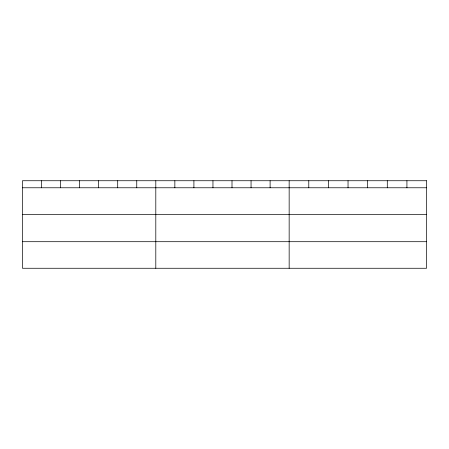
<?xml version="1.0" encoding="UTF-8"?>
<svg xmlns="http://www.w3.org/2000/svg" width="449" height="449" viewBox="0 0 449 449"><rect width="100%" height="100%" fill="white"/><g stroke="black" fill="none" stroke-linecap="round" stroke-linejoin="round"><path stroke-width="0.67" d="M22.45 187.772L426.55 187.772M22.45 214.336L426.55 214.336M22.45 241.702L426.55 241.702M406.923 180.734L406.923 187.772M387.296 180.734L387.296 187.772M367.669 180.734L367.669 187.772M348.037 180.734L348.037 187.772M328.41 180.734L328.41 187.772M308.783 180.734L308.783 187.772M289.156 180.734L289.156 268.266M270.107 180.734L270.107 187.772M251.053 180.734L251.053 187.772M232.004 180.734L232.004 187.772M212.955 180.734L212.955 187.772M193.906 180.734L193.906 187.772M174.852 180.734L174.852 187.772M155.803 180.734L155.803 268.266M136.754 180.734L136.754 187.772M117.7 180.734L117.7 187.772M98.651 180.734L98.651 187.772M79.602 180.734L79.602 187.772M60.553 180.734L60.553 187.772M41.499 180.734L41.499 187.772M426.55 180.734L22.45 180.734L22.45 268.266L426.55 268.266L426.55 180.734"/></g></svg>
